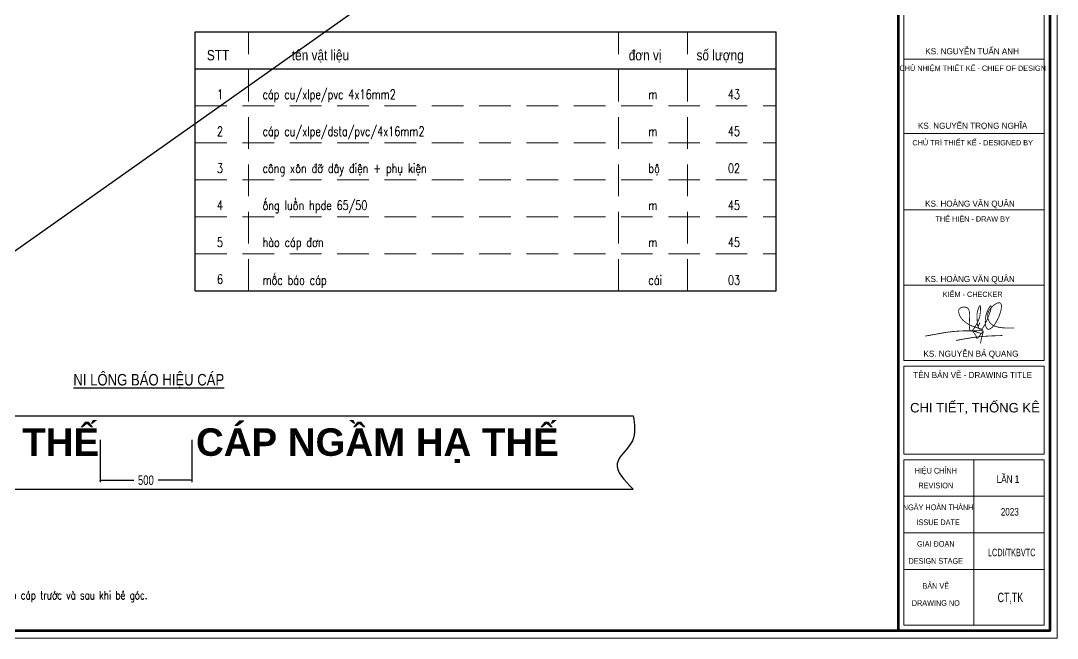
# Model space of a CAD drawing. Header units: millimetres. Extents: x -1075388 to -537338, y 70651 to 270651.
# Drawn here: x -653516 to -571388, y 97125 to 146057 of the extents above; entities that cross this region are included whole.
import ezdxf
from ezdxf.enums import TextEntityAlignment as Align

# ---------------------------------------------------------------- set-up
doc = ezdxf.new("R2010")
doc.units = ezdxf.units.MM
doc.header["$LTSCALE"] = 5
doc.linetypes.add('CENTER2', pattern=[28.574999999999996, 19.05, -3.174999999999999, 3.174999999999999, -3.174999999999999])
doc.linetypes.add('HIDDEN', pattern=[0.375, 0.25, -0.125])
doc.layers.get('0').update_dxf_attribs({"linetype": 'CENTER2'})
for name, color, linetype, lineweight in [('7 text nc', 23, 'Continuous', 20), ('BICO-9-NÉT CỬA', 9, 'Continuous', 25), ('Khungten_LCDI', 7, 'Continuous', 25), ('LC Dim', 8, 'Continuous', 18), ('LC ISO', 153, 'Continuous', 13), ('LC Net dam 1', 30, 'Continuous', 30), ('LC Net thay', 7, 'Continuous', 25), ('LC Text1', 3, 'Continuous', 20), ('MANH', 35, 'HIDDEN', 5)]:
    doc.layers.add(name, color=color, linetype=linetype, lineweight=lineweight)
doc.layers.add('KCS_Plotter', color=11, linetype='Continuous', plot=False)
doc.styles.add('HOATBIF', font='hoatbif.shx', dxfattribs={"width": 0.75})
doc.styles.add('Khungten', font='VHAVAN.TTF', dxfattribs={"width": 0.9, "height": 5000})
doc.styles.add('LC 3', font='vnsimli.shx', dxfattribs={"width": 0.75})
doc.styles.add('STAND', font='VHARIALB.TTF', dxfattribs={"height": 2})
doc.styles.add('text', font='hoatbif.shx', dxfattribs={"width": 0.7})
doc.styles.add('Title', font='VHBLACK.TTF')
doc.styles.add('VnAvantH', font='VHAVANB.TTF', dxfattribs={"width": 0.6})
doc.linetypes.add('1-CAPDIEN', pattern='A,25,-3,["§",STAND,S=2,R=0,X=-1,Y=-2],-5', length=33)
doc.dimstyles.new('1-100(1-50)', dxfattribs={"dimscale": 50, "dimtxt": 2.5, "dimasz": 0.35, "dimexe": 0.5, "dimexo": 0, "dimgap": 0.8, "dimtad": 1, "dimdec": 0, "dimzin": 0, "dimdsep": 46, "dimtxsty": 'HOATBIF', "dimblk1": 'DOT', "dimblk2": 'DOT', "dimsah": 1, "dimcen": -1, "dimdle": 1, "dimclrd": 256, "dimclre": 256, "dimclrt": 4, "dimadec": 3, "dimazin": 2, "dimtfac": 0.3333333333333333, "dimtdec": 0, "dimtix": 1, "dimtmove": 2, "dimatfit": 3, "dimldrblk": 'DOT', "dimfxl": 1, "dimtvp": 0.8333333333333334, "dimtolj": 1, "dimtzin": 0, "dimarcsym": 0})

# ---------------------------------------------------------------- blocks, each defined once
blk = doc.blocks.new('NGUYEN BA QUANG')
at = {"layer": 'LC ISO', "const_width": 54.00000000000001}
for points in [[(-3415.742459651906, -556.7514558557596, -0.001023268828116874), (-2230.73197725003, -344.8015073748538, -0.00838490452658571), (-1868.521439806333, -289.1159269686614, -0.02611389208118788), (-905.2891554434455, -211.6814682685072, -0.007165948777721536), (-491.0001880329091, -204.5163767106133, 0.001773479576378031), (-48.71086073680999, -203.1471858338919, 0.00973610555286447), (199.6393093123679, -196.9934690528898, 0.02577296845578685), (331.4393863478017, -185.5494115001929, 0.05446494388398628), (383.4665701761078, -173.3240845330583, 0.09182996763057781), (396.74730456418, -165.5638024612854, 0.3862621601166717), (398.8951636805486, -151.6118274983601, 0.1297930560241622), (378.6911755427227, -134.7095362617983, 0.0368009035836649), (321.0605493690655, -107.8264300745504, 0.01612787132439147), (183.7681661881652, -59.20729604910593, -0.006735657259071316), (-182.9539282377555, 61.67741038647364, -0.02392360503478572), (-416.3827062858982, 154.3740509006311, -0.04678547136346928), (-684.018369304581, 310.309586718824, -0.04150942969645631), (-918.4566112378343, 503.4894580390828, -0.09267804553477087), (-1135.537844303098, 812.5426166584948, -0.07777848738319518), (-1198.611427295215, 1035.063237065042, -0.07010647017399217), (-1195.551406124149, 1141.488491662225, -0.2015724058602932), (-1106.260531183911, 1285.650931672368, -0.09188682522042661), (-982.2227683426909, 1343.149300428951, -0.1188505876684561), (-731.8352708703042, 1351.425179531914, -0.227561029150303), (-542.7326310702765, 1207.756841431808, -0.05571639582425443), (-508.2293968836839, 1120.818865340465, -0.03574126413348661), (-487.4975763470256, 1018.975198905071, -0.02275654796647826), (-477.6939686054584, 904.4984659980109, -0.01867768323706646), (-477.259454113916, 714.0677317237132, 0.005361486166948599), (-492.6080748176137, 294.090697506821, 0.0225005832147527), (-487.0213185714547, 24.79991792020155, 0.02495605311934028), (-473.7789010750657, -85.49479227937991, 0.05187800990696231), (-451.2908626736407, -168.8656130375748, 0.08400365225806575), (-427.3289061583901, -208.9018523251871, 0.3026989583961548), (-372.1687413219161, -224.1417100875988, 0.09102839739786561), (-330.8322856532441, -203.5108787281788, 0.04576941829780168), (-284.8151406770594, -164.0440301059571, 0.03140743097482861), (-218.3378388451911, -87.18964781917748, 0.0264731876660429), (-113.6651239115272, 65.8979201776092, 0.03887828751683983), (123.9474605443665, 530.2758222458069, 0.0633875373591097), (206.6182869370914, 831.332869242091, 0.03037666214562491), (242.6143374946241, 1235.635993007862, 0.01939502723221942), (241.3568486632939, 1350.386835473095, 0.05085700761156814), (230.7066233511541, 1429.385620400688, 0.08925886774017966), (221.3408620441005, 1450.651058408141, 0.446192699033484), (201.6803199312762, 1454.428646674874, 0.08967016257334362), (185.0045353355399, 1437.581856018543, 0.04831518423442303), (156.1810004511462, 1387.977249124146, 0.0245678345197167), (114.1570094655926, 1287.599130742281, 0.0370870105852887), (24.37014530329543, 971.10249290918, 0.06811048506690111), (6.634936000578818, 722.0080484465288, 0.007403814394553052), (18.86254756404196, 571.4922636943229, -0.009820520249535426), (27.02575199130479, 442.1574602796463, 0.01377480187220938), (37.76570182202704, 214.3319147947477, 0.02399139652713657), (45.68948435918901, 153.6963684717775, 0.06864153187625571), (58.13497058269786, 112.5024933191889, 0.1684949314484489), (71.28458569604845, 98.62060262821615, 0.1904720302184289), (82.1983419411863, 99.12544360134052, 0.1357525685473833), (102.1500783606516, 116.4798127115355, 0.0425465264384966), (133.0607046513232, 164.890999053925, 0.03724681052758359), (184.7513077614894, 280.2390169332793, 0.08346179489859955), (192.0964624564749, 310.3624427118921, 0.7523962487026183), (188.5505708976125, 311.1480921158509, 0.07710326428576783), (169.9386847160185, 286.3506420671183, 0.06777754869053806), (106.2762584052598, 134.8627856008243, 0.07964221606168705), (97.11803217812485, 52.09558397092042, 0.07615012902177906), (107.1749798443016, 11.77334379710373, 0.09081810996018269), (167.5601890659964, -77.41382955442532, 0.1629918974448149), (232.5434472569013, -110.7428657877899, 0.1345345907090543), (286.9619776733834, -101.1632698900648, 0.04613473089311346), (314.9148386494944, -85.2917059364263, 0.05889992605639312), (372.1858511918817, -33.20172897129669, 0.03344636081905821), (431.1147165937909, 43.59513613561285, 0.02049285360898499), (491.5063933423044, 142.1921966617228, 0.01893084446634921), (584.4100264305725, 324.6047635312425, 0.012314747466873), (711.5809894745271, 616.9930712472124, 0.006261975924166463), (906.2382642981229, 1113.709387272364)], [(906.2382642981156, 1113.709387272364, 0.006821204782074861), (929.3664235677952, 1272.305725077778, 0.01177449647206627), (936.5019769520677, 1340.159588555165, 0.02626635318712198), (938.3232988356631, 1394.280285522138, 0.05210349315538394), (935.1362116969995, 1423.104631731956, 0.0767832397537057), (930.4281799584005, 1435.645017707051, 0.1639711312044803), (923.3951719382512, 1442.177143333858, 0.1700421894479598), (913.8775669745028, 1442.260324681876, 0.0804787467134827), (902.0638656233914, 1436.194729996001, 0.05585002304775516), (880.7169085219448, 1416.791003873979, 0.03105632320966718), (847.1146505125016, 1374.620668712159, 0.02520316896245004), (790.7418576052241, 1285.532951687463, 0.1161289833232784), (556.192337452052, 475.6461918307759, 0.0619740878534032), (575.4511275624354, 166.4681158607418, 0.04536466506679582), (610.1467278384062, 47.08867641887628, 0.07067632808432932), (659.9036252752649, -41.19088657893008, 0.09141479981049583), (709.7219259955036, -85.57871332007926, 0.146905103300193), (783.412819844516, -103.8065416412719, 0.06844753349195222), (832.8775032239337, -94.80129903793568, 0.04963584310175265), (885.4953169405726, -71.99952171795303, 0.05398590251606135), (978.4340931241004, -6.039094294857932, 0.02920929145936803), (1055.770838223843, 69.23858372721588, 0.02130438572321334), (1134.093271468044, 161.970414266194, 0.02549093279238358), (1250.056426366004, 328.6372853993089, 0.06887327965480822), (1560.71755165333, 1026.698734858248, 0.01772986867585869), (1596.423822711118, 1171.049911345006, 0.03769732555598621), (1623.732949080271, 1368.210435102461, 0.02903705367099926), (1623.492576731731, 1452.896334537509, 0.04287987065683749), (1612.707492836858, 1525.13190782693, 0.06672644180491556), (1590.416631502465, 1582.526591583446, 0.1004945659195724), (1555.658926835376, 1622.689822419576, 0.1118714799712033), (1507.790730536906, 1643.611139487417, 0.05463110627537568), (1469.293329368144, 1647.092779967352, 0.04117910092137147), (1426.369218068912, 1642.780848260212, 0.04560995381358889), (1355.263866422441, 1622.789591019449, 0.04967005442666559), (1224.85958513983, 1557.559348550218, 0.109428770350453), (829.0577193203226, 1164.446508786263, 0.05046970122450359), (753.1878892433433, 1012.310292445298, 0.3681263292270148), (1079.034315203307, 155.7475817831291, 0.04065477441221551), (1222.588264185588, 89.57206983858487, 0.03144098274845051), (1382.567851312071, 41.73820587448427, 0.02350305092233591), (1556.509230861129, 9.494742693699664, 0.01708387394488401), (1741.948557111127, -9.909566900751088, 0.01193550630204759), (1936.421984340452, -19.22597010593745, 0.009133379972890996), (2205.51443450256, -20.71078428751207, 0.002915431525694136), (2480.447111560394, -15.67412363161566)], [(-1368.076078839847, -846.5769282116671, -0.004051470173590949), (-800.4800903758942, -737.2419130066992, -0.02638426695731388), (342.335443126276, -582.3521773445827, -0.006338858096324619), (726.2489689903141, -555.6118707723508, -0.004215207665118923), (1111.128757939417, -536.955526556645, -0.002629152913625729), (1689.414704448123, -517.0549725896271)], [(273.5069862953005, -379.6265265482361, 0.002583589471149279), (98.6858570232107, -322.4545898970973, 0.004829212876138576), (-9.140757654258778, -288.9516493468836, 0.009549268742896229), (-103.8861650758427, -262.3662346226047, 0.02018964512143505), (-180.3178823391918, -245.4653560545412, 0.02039080733822667), (-210.030956254539, -241.5113085573539, 0.03779208156076497), (-233.2034265419488, -241.0160239730612, 0.08389058355718805), (-249.181232838615, -244.3253785930283, 0.1298664005104537), (-256.0496311302068, -249.512255242269, 0.1706472609568477), (-258.2271902573821, -257.1797134181252, 0.0741418097433781), (-256.9367273477883, -263.7414758689119, 0.04333022544378234), (-253.4272373590329, -271.4926647789835, 0.03898213506768449), (-240.4898578920383, -290.4152512596047, 0.01838143936715648), (-209.4114435354877, -326.6878785700246, -0.00614457368808996), (-154.9314100915108, -387.9240764445276, -0.01716142362355488), (-111.5782992732311, -441.9616064683651, -0.02917932746616484), (-72.33556495999619, -501.6273440412187, -0.05627668711859957), (-39.24854109179068, -576.7616233160952, -0.02541612563918485), (-31.07435968748905, -610.0984959667257, -0.003247426930573574), (-23.54134462146067, -651.5856609328766, 0.03331552814876149), (-17.5691758126286, -676.7936901688226, 0.05563147195772989), (-12.21683856116397, -689.2109160313266, 0.08752108743613793), (-5.285343057799764, -697.5322425993509, 0.158279770782921), (7.912478522084712, -702.7649958976835, 0.07776982487074056), (18.42066456134125, -701.7802183550375, 0.05149525642811281), (30.17063013827101, -697.5044527213031, 0.04838032487659783), (49.88779429096394, -685.4595185412618, 0.02792000497866766), (71.79179451411983, -667.3966761485208, 0.02121534791074225), (103.7692175545471, -635.3898742488818, 0.01275748010887483), (138.1231757512614, -596.1361972852028, 0.01135363225152305), (192.2211496975924, -527.9823266261083, 0.005945326491445629), (264.6100631347999, -430.155121290969, -0.007903619690714288), (359.7145691134028, -300.5607676876243, -0.01148330057469655), (384.3675966664359, -269.8244740601804, -0.02782250004930501), (404.0571742248776, -248.6063577198365, -0.06696102629205983), (415.0476274738921, -240.1255715803418, -0.1235452428722631), (420.3737641911757, -238.4734149208816, -0.248584094680431), (423.9742472370144, -240.3082719536324, -0.1208396114824122), (425.8282025436438, -245.6936594908475, -0.06459661312201433), (425.6305849657874, -259.8493048307719, -0.02700827915941287), (420.5898580810153, -288.5259679210722, -0.01130616100148826), (411.1827610912896, -326.251105666277, -0.007084813019538475), (384.0403472986018, -419.4460164386837, 0.007773290434898449), (340.101061963107, -568.922981152893, 0.03161987238243393), (265.5989171810015, -923.0332083953544, 0.004794833107784158), (247.7879085281857, -1054.90964259312)]]:
    blk.add_lwpolyline(points, format="xyb", dxfattribs=at)
blk = doc.blocks.new('lcdi fix')
at = {"layer": 'Defpoints', "lineweight": 0}
blk.add_lwpolyline([(-1199.999999582767, -14849.99999999255), (-1199.999999582767, 14849.99999999255), (40799.99891111255, 14849.99999999255), (40799.99891111255, -14849.99999999255)], close=True, dxfattribs=at)
at = {"layer": 'Khungten_LCDI', "color": 5, "lineweight": 60}
blk.add_line((36600.0258288508, 14649.99995158712), (36600.0258288508, -14650.00004839798), dxfattribs=at)
at = {"layer": 'Khungten_LCDI', "color": 5, "lineweight": 25}
blk.add_line((40599.99899826699, -14650.00004839798), (40599.99899826699, 14649.99995158712), dxfattribs=at)
at = {"layer": 'Khungten_LCDI', "color": 9, "lineweight": 15}
for p, q in [((38600.0124135738, -10133.354969426), (38600.0124135738, -14500.00085408887)), ((40449.99980397278, -11100.01644383272), (36750.02502317482, -11100.01644383272)), ((40449.99980397278, -12066.67791823944), (36750.02502317482, -12066.67791823944)), ((40449.99980397278, -13033.33939263871), (36750.02502317482, -13033.33939263871))]:
    blk.add_line(p, q, dxfattribs=at)
at = {"layer": 'Khungten_LCDI', "color": 5, "lineweight": 60}
blk.add_lwpolyline([(0, -14649.99999999255), (0, 14649.99999999255), (40599.99891117215, 14649.99999999255), (40599.99891117215, -14649.99999999255)], close=True, dxfattribs=at)
at = {"layer": 'Khungten_LCDI', "color": 9, "lineweight": 15}
for points in [[(36750.025213607, 446.3150242823031), (40449.99999440496, 446.3150242823031), (40449.99999440496, 2437.222380447653), (36750.025213607, 2437.222380447653)], [(36750.025213607, -1521.876888040933), (40449.99999440496, -1521.876888040933), (40449.99999440496, 446.3150242823031), (36750.025213607, 446.3150242823031)], [(36750.025213607, -1521.876888040933), (40449.99999428575, -1521.876888040933), (40449.99999428575, -3535.499688026044), (36750.025213607, -3535.499688026044)], [(36750.02517105202, -1521.876888040933), (40449.99995173074, -1521.876888040933), (40449.99995173074, -3535.499688026044), (36750.02517105202, -3535.499688026044)], [(36750.025213607, -5526.407044183943), (40449.99999440496, -5526.407044183943), (40449.99999428575, -3535.499688026044), (36750.02521345799, -3535.499688026044)], [(36750.025213607, -7517.314400344402), (40449.99999439286, -7517.314400344402), (40449.99999439286, -5526.407044183943), (36750.025213607, -5526.407044183943)], [(36750.02502317482, -9983.355775116885), (40449.99980397278, -9983.355775116885), (40449.99980397278, -7667.313546507561), (36750.02502317482, -7667.313546507561)], [(36750.02502317482, -14500.00085408887), (40449.99980397278, -14500.00085408887), (40449.99980397278, -10133.354969426), (36750.02502317482, -10133.354969426)]]:
    blk.add_lwpolyline(points, close=True, dxfattribs=at)
at = {"layer": 'LC Net dam 1', "xscale": 0.4, "yscale": 0.4, "zscale": 0.4}
blk.add_blockref('NGUYEN BA QUANG', (38675.64204778263, -6646.963504980537), dxfattribs=at)
at = {"color": 7}
for s, height, style, p in [('ks. nguyÔn tuÊn anh', 159.9999958502171, 'VnAvantH', (38552.65483669227, 574.0637609294936)), ('ks. nguyÔn träng nghÜa', 159.9999958502171, 'VnAvantH', (38564.93036378815, -1394.128151401193)), ('ks. nguyÔn b¸ quang', 160, 'VnAvantH', (38520.35463750159, -7414.088731149473)), ('tªn b¶n vÏ - drawing title', 159.9999958502171, 'Khungten', (38565.57113937789, -7977.244516654813))]:
    blk.add_text(s, height=height, dxfattribs=dict(at, style=style)).set_placement(p, align=Align.CENTER)
for s, height, style, width, p in [('chñ nhiÖm thiÕt kÕ - chief of design', 139.9999963689399, 'Khungten', 0.9, (38565.57132981007, 136.384054135051)), ('chñ tr× thiÕt kÕ - designed by', 139.9999963689399, 'Khungten', 0.9, (38565.57132981007, -1831.807858188185)), ('thÓ hiÖn - draw by', 139.9999963689399, 'Khungten', 0.9, (38565.57132981007, -3845.430658173296)), ('kiÓm - checker', 139.9999963689399, 'Khungten', 0.9, (38565.57132979331, -5836.338014331195)), ('hiÖu chØnh', 149.9999961095785, 'Khungten', 0.8, (37591.68996481353, -10499.4120412906)), ('revision', 149.9999961095785, 'Khungten', 0.8, (37591.68996481353, -10890.99047602614)), ('ngµy hoµn thµnh', 149.9999961095785, 'Khungten', 0.8, (37654.03784133249, -11466.07351570477)), ('issue date', 149.9999961095785, 'Khungten', 0.8, (37654.03784133249, -11861.50354157289)), ('giai ®o¹n', 149.9999961095785, 'Khungten', 0.8, (37591.68996481353, -12432.73499010404)), (' lcdi/tkbvtc', 199.9999948127713, 'Title', 0.7, (39570.58762468153, -12684.13594528189)), ('design stage', 149.9999961095785, 'Khungten', 0.8, (37591.68996481353, -12883.15089074423)), ('b¶n vÏ', 149.9999961095785, 'Khungten', 0.8, (37591.68996481353, -13543.73942848196)), ('drawing nO', 149.9999961095785, 'Khungten', 0.8, (37591.68996481353, -13994.15532912215))]:
    blk.add_text(s, height=height, dxfattribs=dict(at, style=style, width=width)).set_placement(p, align=Align.CENTER)
at = {"color": 7, "style": 'VnAvantH'}
for p in [(37310.49365819371, -3450.3598591179), (37310.49370074869, -5441.267215275799)]:
    blk.add_text('ks. hoµng v¨n qu©n', height=159.999991274482, dxfattribs=at).set_placement(p)
at = {"color": 7, "style": 'Khungten', "width": 0.8}
for tag, p in [('REVISION', (39498.75271154696, -10746.30400287261)), ('NGAYHT', (39546.074223203, -11609.37096477946))]:
    blk.add_attdef(tag, text='', height=199.998925739526, dxfattribs=at).set_placement(p, align=Align.CENTER)
at = {"layer": 'LC Text1', "style": 'Title', "width": 1.48591522556321}
for tag, p, p2 in [('TENBANVE1', (36912.65773196274, -8885.760287350917), (40339.14503253752, -8885.760287350917)), ('TENBANVE2', (36912.65773196274, -9562.465612738335), (40339.14503253752, -9562.465612738335))]:
    blk.add_attdef(tag, text='', height=249.9999935159641, dxfattribs=at).set_placement(p, p2, align=Align.FIT)
at = {"layer": 'LC Text1', "style": 'Title', "width": 0.7}
blk.add_attdef('SOBANVE', text='', height=249.9999935159641, dxfattribs=at).set_placement((39561.9823223477, -13896.1807666411), align=Align.CENTER)
blk = doc.blocks.new('DOT')
at = {"color": 0, "linetype": 'ByBlock'}
blk.add_line((-0.5, 0), (-1, 0), dxfattribs=at)
at = {"color": 0, "linetype": 'ByBlock', "const_width": 0.5}
blk.add_lwpolyline([(-0.25, 0, 1), (0.25, 0, 1)], format="xyb", close=True, dxfattribs=at)
blk = doc.blocks.new('*D117')
at = {"layer": 'Defpoints', "color": 0, "transparency": 16777216}
for p in [(-658920.2427218527, 144342.939104814), (-658916.611854108, 144342.939104814), (-658916.611854108, 144341.3420634261)]:
    blk.add_point(p, dxfattribs=at)
at = {"layer": 'LC Dim', "lineweight": -2, "transparency": 16777216}
for p, q in [((-658920.2427218527, 144342.939104814), (-658920.2427218527, 144341.2670634261)), ((-658916.611854108, 144342.939104814), (-658916.611854108, 144341.2670634261)), ((-658920.1902218527, 144341.3420634261), (-658918.9088951233, 144341.3420634261)), ((-658916.664354108, 144341.3420634261), (-658917.9456808376, 144341.3420634261))]:
    blk.add_line(p, q, dxfattribs=at)
at = {"layer": 'LC Dim', "lineweight": -2, "transparency": 16777216, "xscale": 0.0525, "yscale": 0.0525, "zscale": 0.0525, "rotation": 180}
blk.add_blockref('DOT', (-658920.2427218527, 144341.3420634261), dxfattribs=at)
at = {"layer": 'LC Dim', "lineweight": -2, "transparency": 16777216, "xscale": 0.0525, "yscale": 0.0525, "zscale": 0.0525}
blk.add_blockref('DOT', (-658916.611854108, 144341.3420634261), dxfattribs=at)
at = {"layer": 'LC Dim', "color": 4, "transparency": 16777216, "insert": (-658918.4272879804, 144341.3420634261), "char_height": 0.375, "attachment_point": 5, "style": 'HOATBIF'}
blk.add_mtext('\\A1;500', dxfattribs=at)
blk = doc.blocks.new('_Dot')
at = {"color": 0, "linetype": 'ByBlock', "lineweight": -2}
blk.add_line((-0.5, 0), (-1, 0), dxfattribs=at)
at = {"color": 0, "linetype": 'ByBlock', "const_width": 0.5}
blk.add_lwpolyline([(-0.25, 0, 1), (0.25, 0, 1)], format="xyb", close=True, dxfattribs=at)
blk = doc.blocks.new('b12121')
at = {"color": 0}
for points in [[(-658937.3559929067, 144343.8986079565), (-658899.1201299482, 144343.8986079565)], [(-658937.3559929067, 144340.9939137607), (-658899.1201299482, 144340.9939137607)]]:
    blk.add_lwpolyline(points, dxfattribs=at)
blk.add_spline([(-658899.1201299482, 144343.8986079565), (-658899.1550524023, 144342.9033361986), (-658899.7522625993, 144342.0083313813), (-658899.1201299482, 144340.9939137607)], degree=3, dxfattribs=at)
at = {"layer": 'LC Net thay'}
for p, q in [((-658916.4749530599, 144348.8470113596), (-658916.4749530599, 144359.1017900121)), ((-658916.4749530599, 144359.1017900121), (-658893.4547258802, 144359.1017900121)), ((-658893.4547258802, 144348.8470113596), (-658893.4547258802, 144359.1017900121)), ((-658916.4749530599, 144357.6368216392), (-658893.4547258802, 144357.6368216392)), ((-658916.4749530599, 144348.8470113596), (-658893.4547258802, 144348.8470113596))]:
    blk.add_line(p, q, dxfattribs=at)
at = {"layer": 'MANH'}
for p, q in [((-658914.3577329622, 144348.8470113596), (-658914.3577329622, 144359.1017900121)), ((-658899.7060398395, 144348.8470113596), (-658899.7060398395, 144359.1017900121)), ((-658896.9671203175, 144348.8470113596), (-658896.9671203175, 144359.1017900121)), ((-658916.4749530599, 144356.1718532617), (-658893.4547258802, 144356.1718532617)), ((-658916.4749530599, 144354.7068848839), (-658893.4547258802, 144354.7068848839)), ((-658916.4749530599, 144353.2419165211), (-658893.4547258802, 144353.2419165211)), ((-658916.4749530599, 144351.7769481338), (-658893.4547258802, 144351.7769481338)), ((-658916.4749530599, 144351.7769481338), (-658893.4547258802, 144351.7769481338)), ((-658916.4749530599, 144350.3119797467), (-658893.4547258802, 144350.3119797467)), ((-658916.4749530599, 144350.3119797467), (-658893.4547258802, 144350.3119797467)), ((-658916.4749530599, 144350.3119797467), (-658893.4547258802, 144350.3119797467)), ((-658916.4749530599, 144348.8470113596), (-658893.4547258802, 144348.8470113596))]:
    blk.add_line(p, q, dxfattribs=at)
at = {"insert": (-658921.3000680328, 144345.5517076345), "char_height": 0.4538584680981841, "width": 9.601616980066106, "attachment_point": 1}
blk.add_mtext('{\\f.VnArial NarrowH|b0|i0|c0|p34;\\Lni l«ng b¸o hiÖu c¸p }', dxfattribs=at)
at = {"color": 1, "char_height": 1.089260323435642, "width": 24.50268404645072, "attachment_point": 1}
for insert in [(-658934.651998943, 144343.3980816366), (-658916.440036432, 144343.3980816366)]:
    blk.add_mtext('{\\f.VnArialH|b1|i0|c0|p34;c¸p ngÇm h¹ thÕ}', dxfattribs=dict(at, insert=insert))
at = {"layer": '7 text nc', "color": 2, "linetype": 'Continuous', "style": 'text', "width": 0.85}
for s, p in [('STT', (-658916.0105627468, 144357.976246318, -8.208503826174216e-06)), ('tªn vËt liÖu', (-658912.6458022387, 144357.976246318, -8.208503828112131e-06)), ('®¬n vÞ', (-658899.2988269124, 144357.976246318, -8.208503826726855e-06)), ('sè l\xadîng', (-658896.6135281378, 144357.976246318, -8.208503829120839e-06))]:
    blk.add_text(s, height=0.4127126186519446, dxfattribs=at).set_placement(p)
at = {"layer": 'LC Text1', "color": 3, "style": 'LC 3', "width": 0.75}
for s, height, p in [('1', 0.3724747384508389, (-658915.6070519312, 144356.4453243647, -8.208503828023704e-06)), ('c¸p cu/xlpe/pvc 4x16mm2', 0.3724747384508389, (-658913.8045530767, 144356.4453243651, -8.208503827621975e-06)), ('m', 0.3724747384508389, (-658898.5192690147, 144356.44532438, -8.208503827635067e-06)), ('43', 0.3724747384508389, (-658895.3701231488, 144356.44532438, -8.208503829639316e-06)), ('c¸p cu/xlpe/dsta/pvc/4x16mm2', 0.3724747384508389, (-658913.8045530767, 144354.9803559874, -8.208503827621975e-06)), ('2', 0.3724747384508389, (-658915.6070519312, 144354.9803560016, -8.208503828023704e-06)), ('m', 0.3724747384508389, (-658898.5192690147, 144354.9803560023, -8.208503828436733e-06)), ('45', 0.3724747384508389, (-658895.3701231488, 144354.9803560023, -8.208503830440982e-06)), ('3', 0.3724747384508389, (-658915.6070519312, 144353.5153876094, -8.208503828023704e-06)), ('c«ng x«n ®ì d©y ®iÖn + phô kiÖn', 0.3724747384508389, (-658913.8045530767, 144353.5153876394, -8.208503827622036e-06)), ('bé', 0.3724747384508389, (-658898.5192690147, 144353.5153876394, -8.208503828436733e-06)), ('02', 0.3724747384508389, (-658895.3701231488, 144353.5153876394, -8.208503830440982e-06)), ('èng luån hpde 65/50', 0.3724747384508389, (-658913.8045530767, 144352.0504192521, -8.208503827621975e-06)), ('4', 0.3724747384508389, (-658915.6070519312, 144352.0504192272, -8.208503828023704e-06)), ('m', 0.3724747384508389, (-658898.5192690147, 144352.0504192521, -8.208503827671534e-06)), ('45', 0.3724747384508389, (-658895.3701231488, 144352.0504192521, -8.208503829675783e-06)), ('hµo c¸p ®¬n ', 0.3724747384508389, (-658913.8045530767, 144350.5854508893, -8.208503827622036e-06)), ('45', 0.3724747384508389, (-658895.3701231488, 144350.5854508651, -8.208503829675781e-06)), ('m', 0.3724747384508389, (-658898.5192690147, 144350.5854508651, -8.208503827671532e-06)), ('mèc b¸o c¸p', 0.3724747384508389, (-658913.8045530774, 144349.0858289394, -8.208503827621977e-06)), ('c¸i', 0.3724747384508389, (-658898.5192690161, 144349.0858289394, -8.208503828436633e-06)), ('03', 0.3724747384508389, (-658895.3701231502, 144349.0858289394, -8.208503830440882e-06)), ('- mËt ®é 20m/1biÓn b¸o. T¹i c¸c vÞ trÝ bÎ gãc ®Æt 2 biÓn b¸o c¸p tr\xadíc vµ sau khi bÎ gãc.', 0.3322834797171895, (-658934.5661152136, 144336.6218898176))]:
    blk.add_text(s, height=height, dxfattribs=at).set_placement(p)
at = {"layer": 'LC Text1', "color": 3, "linetype": '1-CAPDIEN', "style": 'LC 3', "width": 0.75}
blk.add_text('5', height=0.3724747384508389, dxfattribs=at).set_placement((-658915.6070519312, 144350.5854508399, 0.0001726730291268548))
at = {"layer": 'LC Text1', "color": 3, "linetype": '1-CAPDIEN', "ltscale": 3, "style": 'LC 3', "width": 0.75}
blk.add_text('6', height=0.3724747384508389, dxfattribs=at).set_placement((-658915.6070519312, 144349.1204824529))
at = {"layer": 'LC Dim'}
dim = blk.add_linear_dim(base=(-658916.611854108, 144341.3420634261), p1=(-658920.2427218527, 144342.939104814), p2=(-658916.611854108, 144342.939104814), angle=0, text='500', dimstyle='1-100(1-50)', override={"dimscale": 0.15, "dimdec": 2}, dxfattribs=at)
dim.commit()
dim.dimension.update_dxf_attribs({"geometry": '*D117', "text_midpoint": (-658918.4272879804, 144341.3420634261), "dimtype": 129})

msp = doc.modelspace()

# ---------------------------------------------------------------- block references
at = {"layer": 'LC Net thay'}
ref = msp.add_blockref('lcdi fix', (-693787.6719770858, 141674.99001067, 2329.000000001369), dxfattribs=dict(at, xscale=3.00000000000254, yscale=3.00000000000254, zscale=3.00000000000254))
ref.add_attrib('NGAYHT', '2023', dxfattribs={"layer": 'LC Text1', "height": 599.9967772190861, "style": 'Khungten', "width": 0.8}).set_placement((-575149.4495685527, 106846.8772615106, 2329.000000001369), align=Align.CENTER)
ref.add_attrib('REVISION', 'lÇn 1', dxfattribs={"layer": 'LC Text1', "height": 599.9967772190861, "style": 'Khungten', "width": 0.8}).set_placement((-575291.4141035506, 109436.0781472833, 2329.000000001369), align=Align.CENTER)
ref.add_attrib('SOBANVE', 'ct,tk', dxfattribs={"layer": 'LC Text1', "height": 749.9999805485274, "style": 'Title', "width": 0.7000000000000001}).set_placement((-575101.7252710292, 99986.44785594061, 2329.000000001369), align=Align.CENTER)
ref.add_attrib('TENBANVE1', 'chi tiÕt, thèng kª', dxfattribs={"layer": 'LC Text1', "height": 749.9999805485276, "style": 'Title', "width": 0.905958492750558}).set_placement((-583049.6990423629, 115017.7092938931, 2329.000000001369), (-572770.2371404597, 115017.7092938931, 2329.000000001369), align=Align.FIT)

# ---------------------------------------------------------------- next in the draw order: block references
at = {"layer": 'BICO-9-NÉT CỬA', "xscale": 2000.000000000606, "yscale": 2000.000000000606, "zscale": 2000.000000000606}
msp.add_blockref('b12121', (1317193254.076199, -288573038.0419091, 2329.000000001369), dxfattribs=at)

# ---------------------------------------------------------------- next in the draw order: linework, layer by layer
at = {"layer": 'KCS_Plotter'}
msp.add_line((-697387.6719758369, 97124.99001065458, 4658.00000000137), (-571387.6752436449, 186224.9900106853, 4658.00000000137), dxfattribs=at)

doc.saveas('drawing.dxf')
